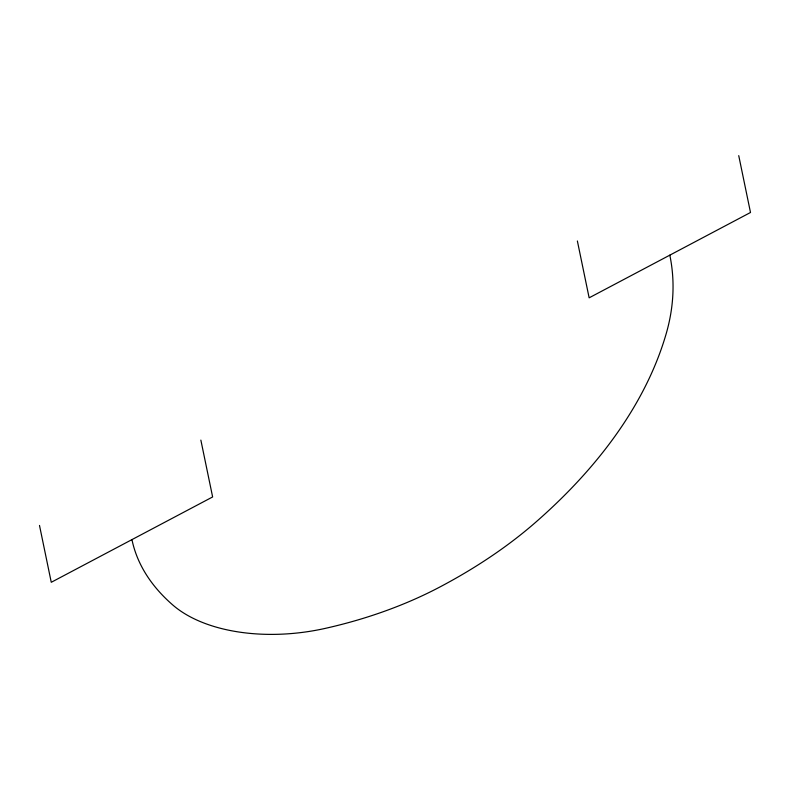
<?xml version="1.0" encoding="UTF-8"?>
<svg xmlns="http://www.w3.org/2000/svg" width="790" height="790" viewBox="0 0 790 790"><rect width="100%" height="100%" fill="white"/><g stroke="black" fill="none" stroke-linecap="round" stroke-linejoin="round"><path stroke-width="1.19" d="M738.739 155.64L750.5 212.49L589.143 297.82L577.371 240.98M200.858 440.099L212.629 496.95L51.261 582.289L39.5 525.439M669.821 255.15A472.776 270.496 -8.2 0 1 666.138 333.884A714.229 408.647 -8.2 0 1 535.689 522.249A472.776 270.496 -8.2 0 1 440.099 586.881A301.869 172.714 -8.2 0 1 325.105 628.415A143.148 81.903 -8.2 0 1 172.862 605.061A301.869 172.714 -8.2 0 1 131.95 539.619"/></g></svg>
